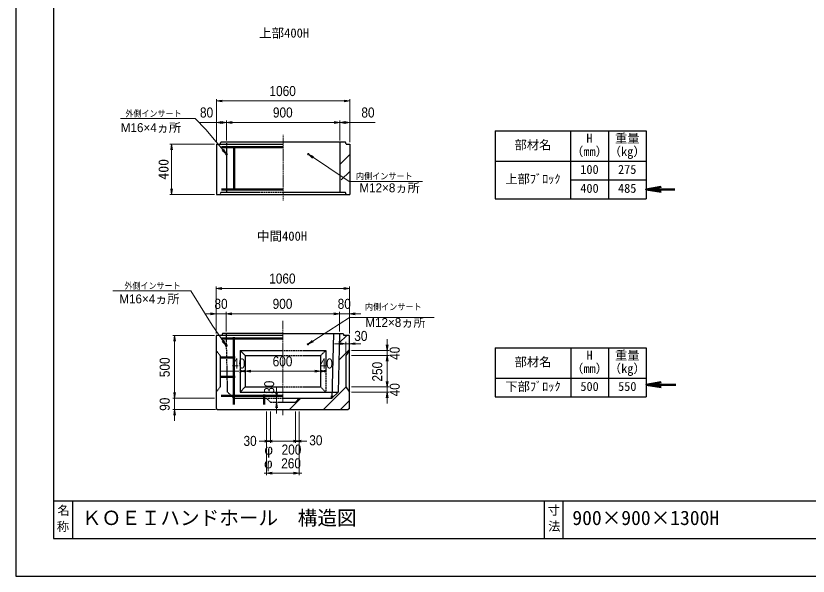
# Model space of a CAD drawing. Units: millimetres, scale not verified. Extents: x -210 to 210, y -148 to 148.
# Drawn here: x -210 to 0, y -148.5 to 0 of the extents above; entities that cross this region are included whole.
import ezdxf
from ezdxf.enums import TextEntityAlignment as Align

# ---------------------------------------------------------------- set-up
doc = ezdxf.new("R2010")
doc.units = ezdxf.units.MM
doc.linetypes.add('USER1', pattern=[12.95, 6.35, -3.175, 0.25, -3.175])
doc.linetypes.add('USER2', pattern=[4.7625, 3.175, -1.5875])
doc.layers.add('0-0', color=7, linetype='Continuous')
for name, color, linetype, lineweight in [('0-1_0', 9, 'Continuous', 25), ('0-2_dims', 2, 'Continuous', 13), ('0-3_pen1実線', 4, 'Continuous', 13), ('0-4_pen2実線', 3, 'Continuous', 13), ('0-5_pen3実線', 7, 'Continuous', 25), ('0-6_pen4実線', 6, 'Continuous', 25), ('0-7_pen1一点', 4, 'USER1', 13), ('0-8_pen2破線', 3, 'USER2', 25), ('0-9_鉄筋１', 7, 'Continuous', 50), ('0-A_鉄筋２', 7, 'Continuous', 50)]:
    doc.layers.add(name, color=color, linetype=linetype, lineweight=lineweight)
doc.styles.add('ＭＳ ゴシック', font='')
doc.styles.add('ＭＳ Ｐゴシック', font='')
doc.styles.get('ＭＳ ゴシック').set_extended_font_data('MS Gothic')
doc.styles.get('ＭＳ Ｐゴシック').set_extended_font_data('MS PGothic')

# ---------------------------------------------------------------- blocks, each defined once
blk = doc.blocks.new('部分図 1')
at = {"layer": '0-1_0'}
blk.add_lwpolyline([(0, 0), (12600, 0), (12600, 8910), (0, 8910)], close=True, dxfattribs=at)
at = {"layer": '0-2_dims'}
for p, q in [((1595.74, 3450.1), (1595.74, 3793.1)), ((2655.74, 3450.1), (2655.74, 3793.1)), ((1595.74, 3778.1), (2655.74, 3778.1)), ((1595.74, 3450.1), (1595.74, 3622.57)), ((1675.74, 3465.1), (1675.74, 3622.57)), ((1675.74, 3465.1), (1675.74, 3622.57)), ((1675.74, 3607.57), (2575.74, 3607.57)), ((2575.74, 3465.1), (2575.74, 3622.57)), ((2575.74, 3465.1), (2575.74, 3622.57)), ((2655.74, 3450.1), (2655.74, 3622.57)), ((1593.63, 1929), (1593.63, 2302.21)), ((2653.63, 2287.21), (1593.63, 2287.21)), ((2653.63, 1929), (2653.63, 2302.21)), ((1593.63, 2086.17), (1503.63, 2086.17)), ((1593.63, 1929), (1593.63, 2101.17)), ((1593.63, 2086.17), (1673.63, 2086.17)), ((1673.63, 1944), (1673.63, 2101.17)), ((1673.63, 1944), (1673.63, 2101.17)), ((1673.63, 2086.17), (1763.63, 2086.17)), ((1673.63, 2086.17), (2573.63, 2086.17)), ((2573.63, 2086.17), (2483.63, 2086.17)), ((2573.63, 1944), (2573.63, 2101.17)), ((2573.63, 1944), (2573.63, 2101.17)), ((2573.63, 2086.17), (2653.63, 2086.17)), ((2653.63, 1929), (2653.63, 2101.17)), ((2653.63, 2086.17), (2743.63, 2086.17)), ((1578.63, 1914), (1247.63, 1914)), ((1262.63, 1414), (1262.63, 1914)), ((2623.63, 1848.11), (2533.63, 1848.11)), ((2623.63, 1769), (2623.63, 1863.11)), ((2623.63, 1848.11), (2653.63, 1848.11)), ((2653.63, 1809), (2653.63, 1863.11)), ((2653.63, 1848.11), (2743.63, 1848.11)), ((2952.38, 1794), (2952.38, 1884)), ((2668.63, 1794), (2967.38, 1794)), ((2952.38, 1754), (2952.38, 1794)), ((2668.63, 1754), (2967.38, 1754)), ((2668.63, 1754), (2967.38, 1754)), ((2952.38, 1754), (2952.38, 1664)), ((2952.38, 1754), (2952.38, 1504)), ((1823.63, 1629), (1823.63, 1644)), ((2423.63, 1629), (2423.63, 1644)), ((2423.63, 1629), (2423.63, 1644)), ((2463.63, 1629), (2463.63, 1644)), ((1783.63, 1629), (1783.63, 1614)), ((1823.63, 1629), (1783.63, 1629)), ((1823.63, 1629), (2423.63, 1629)), ((1823.63, 1629), (1823.63, 1614)), ((2423.63, 1629), (2463.63, 1629)), ((2952.38, 1504), (2952.38, 1594)), ((1262.63, 1414), (1262.63, 1504)), ((2073.63, 1414), (2073.63, 1504)), ((2668.63, 1504), (2967.38, 1504)), ((2668.63, 1504), (2967.38, 1504)), ((2668.63, 1464), (2967.38, 1464)), ((2952.38, 1504), (2952.38, 1464)), ((2952.38, 1464), (2952.38, 1374)), ((1578.63, 1414), (1247.63, 1414)), ((1578.63, 1414), (1247.63, 1414)), ((1262.63, 1414), (1262.63, 1324)), ((2073.63, 1414), (2058.63, 1414)), ((2073.63, 1384), (2073.63, 1414)), ((1588.63, 1324), (1247.63, 1324)), ((1262.63, 1324), (1262.63, 1234)), ((2073.63, 1384), (2058.63, 1384)), ((2073.63, 1384), (2073.63, 1294)), ((1993.63, 1309), (1993.63, 803)), ((1993.63, 1309), (1993.63, 1059)), ((2023.63, 1309), (2023.63, 1059)), ((2023.63, 1309), (2023.63, 1059)), ((2223.63, 1309), (2223.63, 1059)), ((2223.63, 1309), (2223.63, 1059)), ((2253.63, 1309), (2253.63, 1059)), ((2253.63, 1309), (2253.63, 803)), ((2023.63, 1074), (1933.63, 1074)), ((2023.63, 1074), (1993.63, 1074)), ((2023.63, 1074), (2223.63, 1074)), ((2223.63, 1074), (2313.63, 1074)), ((2223.63, 1074), (2253.63, 1074)), ((1993.63, 818), (1973.63, 818)), ((1993.63, 818), (2253.63, 818)), ((2253.63, 818), (2273.63, 818))]:
    blk.add_line(p, q, dxfattribs=at)
at = {"layer": '0-2_dims', "lineweight": 18}
for p, q in [((1426.74, 3637.53), (831.74, 3637.53)), ((1580.74, 3435.1), (1223.74, 3435.1)), ((1238.74, 3435.1), (1238.74, 3035.1)), ((2683.74, 3139.1), (3232.17, 3139.1)), ((1580.74, 3035.1), (1223.74, 3035.1)), ((1391.88, 2268.43), (770.41, 2268.43)), ((2710.69, 2056.8), (3327.16, 2056.8)), ((1633.63, 1629), (1773.63, 1629))]:
    blk.add_line(p, q, dxfattribs=at)
at = {"layer": '0-2_dims', "lineweight": 50}
for p, q in [((5011.43, 3075.38), (5240, 3075.38)), ((5012, 1522.5), (5248, 1522.5))]:
    blk.add_line(p, q, dxfattribs=at)
at = {"layer": '0-2_dims'}
for points in [[(1640.74, 3785.6), (1595.74, 3778.1), (1640.74, 3770.6)], [(2610.74, 3770.6), (2655.74, 3778.1), (2610.74, 3785.6)], [(1675.74, 3355.1), (1509.74, 3551.01), (1426.74, 3637.53)], [(1675.74, 3607.57), (1595.74, 3607.57), (1464.2, 3607.57)], [(1640.74, 3615.07), (1595.74, 3607.57), (1640.74, 3600.07)], [(1630.74, 3600.07), (1675.74, 3607.57), (1630.74, 3615.07)], [(1720.74, 3615.07), (1675.74, 3607.57), (1720.74, 3600.07)], [(2530.74, 3600.07), (2575.74, 3607.57), (2530.74, 3615.07)], [(2620.74, 3615.07), (2575.74, 3607.57), (2620.74, 3600.07)], [(2575.74, 3607.57), (2655.74, 3607.57), (2856.57, 3607.57)], [(2610.74, 3600.07), (2655.74, 3607.57), (2610.74, 3615.07)], [(1640.93, 3384.58), (1675.74, 3355.1), (1652.37, 3394.28)], [(2367.34, 3336.37), (2325.74, 3355.1), (2359.02, 3323.89)], [(2325.74, 3355.1), (2649.74, 3139.1), (2684.46, 3139.1)], [(1673.63, 1834), (1561.6, 1994.29), (1391.88, 2268.43)], [(1638.63, 2294.71), (1593.63, 2287.21), (1638.63, 2279.71)], [(2608.63, 2279.71), (2653.63, 2287.21), (2608.63, 2294.71)], [(1548.63, 2078.67), (1593.63, 2086.17), (1548.63, 2093.67)], [(1718.63, 2093.67), (1673.63, 2086.17), (1718.63, 2078.67)], [(1718.63, 2093.67), (1673.63, 2086.17), (1718.63, 2078.67)], [(2528.63, 2078.67), (2573.63, 2086.17), (2528.63, 2093.67)], [(2528.63, 2078.67), (2573.63, 2086.17), (2528.63, 2093.67)], [(2698.63, 2093.67), (2653.63, 2086.17), (2698.63, 2078.67)], [(2323.63, 1844), (2653.63, 2056.8), (2710.69, 2056.8)], [(1270.13, 1869), (1262.63, 1914), (1255.13, 1869)], [(1641.71, 1866.59), (1673.63, 1834), (1654, 1875.18)], [(2357.39, 1874.69), (2323.63, 1844), (2365.52, 1862.08)], [(2578.63, 1840.61), (2623.63, 1848.11), (2578.63, 1855.61)], [(2698.63, 1855.61), (2653.63, 1848.11), (2698.63, 1840.61)], [(2944.88, 1839), (2952.38, 1794), (2959.88, 1839)], [(2959.88, 1709), (2952.38, 1754), (2944.88, 1709)], [(2959.88, 1709), (2952.38, 1754), (2944.88, 1709)], [(1778.63, 1621.5), (1823.63, 1629), (1778.63, 1636.5)], [(1828.63, 1636.5), (1783.63, 1629), (1828.63, 1621.5)], [(1868.63, 1636.5), (1823.63, 1629), (1868.63, 1621.5)], [(2378.63, 1621.5), (2423.63, 1629), (2378.63, 1636.5)], [(2418.63, 1621.5), (2463.63, 1629), (2418.63, 1636.5)], [(2468.63, 1636.5), (2423.63, 1629), (2468.63, 1621.5)], [(2944.88, 1549), (2952.38, 1504), (2959.88, 1549)], [(2944.88, 1549), (2952.38, 1504), (2959.88, 1549)], [(1255.13, 1459), (1262.63, 1414), (1270.13, 1459)], [(1255.13, 1459), (1262.63, 1414), (1270.13, 1459)], [(2066.13, 1459), (2073.63, 1414), (2081.13, 1459)], [(2959.88, 1419), (2952.38, 1464), (2944.88, 1419)], [(1270.13, 1279), (1262.63, 1324), (1255.13, 1279)], [(2081.13, 1339), (2073.63, 1384), (2066.13, 1339)], [(1978.63, 1066.5), (2023.63, 1074), (1978.63, 1081.5)], [(1978.63, 1066.5), (2023.63, 1074), (1978.63, 1081.5)], [(2038.63, 1081.5), (1993.63, 1074), (2038.63, 1066.5)], [(2208.63, 1066.5), (2253.63, 1074), (2208.63, 1081.5)], [(2268.63, 1081.5), (2223.63, 1074), (2268.63, 1066.5)], [(2268.63, 1081.5), (2223.63, 1074), (2268.63, 1066.5)], [(2038.63, 825.5), (1993.63, 818), (2038.63, 810.5)], [(2208.63, 810.5), (2253.63, 818), (2208.63, 825.5)]]:
    blk.add_lwpolyline(points, dxfattribs=at)
at = {"layer": '0-2_dims', "lineweight": 18}
for points in [[(1246.24, 3390.1), (1238.74, 3435.1), (1231.24, 3390.1)], [(1231.24, 3080.1), (1238.74, 3035.1), (1246.24, 3080.1)]]:
    blk.add_lwpolyline(points, dxfattribs=at)
at = {"layer": '0-2_dims', "lineweight": 50}
for points in [[(5131.43, 3095.38), (5011.43, 3075.38), (5131.43, 3055.38)], [(5132, 1542.5), (5012, 1522.5), (5132, 1502.5)]]:
    blk.add_lwpolyline(points, dxfattribs=at)
at = {"layer": '0-3_pen1実線'}
for p, q in [((2575.74, 3273.34), (2655.74, 3353.34)), ((2587.2, 3150.1), (2655.74, 3218.63)), ((2572.03, 1854.53), (2631.5, 1914)), ((2569.07, 1716.87), (2653.63, 1801.43)), ((2445.61, 1324), (2624.48, 1502.87)), ((2176.21, 1324), (2266.21, 1414)), ((2580.32, 1324), (2653.63, 1397.32))]:
    blk.add_line(p, q, dxfattribs=at)
at = {"layer": '0-4_pen2実線'}
for centre, radius in [((1675.74, 3355.1), 8), ((2325.74, 3355.1), 6), ((1673.63, 1834), 8), ((2323.63, 1844), 6)]:
    blk.add_circle(centre, radius, dxfattribs=at)
at = {"layer": '0-5_pen3実線'}
for p, q in [((4411.43, 3540.38), (4411.43, 3000.38)), ((4711.43, 3540.38), (4711.43, 3000.38)), ((1595.74, 3435.1), (2125.74, 3435.1)), ((1595.74, 3435.1), (1595.74, 3035.1)), ((1625.74, 3435.1), (1630.74, 3450.1)), ((2620.74, 3450.1), (1630.74, 3450.1)), ((2575.74, 3450.1), (2575.74, 3050.1)), ((2625.74, 3435.1), (2620.74, 3450.1)), ((3811.43, 3300.38), (5011.43, 3300.38)), ((4411.43, 3150.38), (5011.43, 3150.38)), ((1595.74, 3035.1), (2655.74, 3035.1)), ((2620.74, 3050.1), (2125.74, 3050.1)), ((2625.74, 3035.1), (2620.74, 3050.1)), ((1593.63, 1914), (1593.63, 1334)), ((2123.63, 1914), (1593.63, 1914)), ((1643.63, 1929), (1638.63, 1914)), ((2524.71, 1929), (2513.63, 1414)), ((2573.63, 1929), (2563.63, 1464)), ((2603.63, 1929), (2608.63, 1914)), ((2653.63, 1914), (2608.63, 1914)), ((2653.63, 1914), (2608.63, 1914)), ((2653.63, 1334), (2653.63, 1914)), ((1783.63, 1794), (1783.63, 1464)), ((1783.63, 1794), (1823.63, 1754)), ((1783.63, 1794), (2123.63, 1794)), ((2653.63, 1794), (2623.63, 1754)), ((4412, 1815), (4412, 1425)), ((4712, 1815), (4712, 1425)), ((1823.63, 1754), (1823.63, 1504)), ((1823.63, 1754), (2123.63, 1754)), ((3812, 1575), (5012, 1575)), ((1823.63, 1504), (1783.63, 1464)), ((1783.63, 1464), (2563.63, 1464)), ((1823.63, 1504), (2123.63, 1504)), ((2563.63, 1464), (2513.63, 1414)), ((2123.63, 1414), (2513.63, 1414)), ((2123.63, 1414), (2513.63, 1414)), ((2223.63, 1384), (2253.63, 1414)), ((1593.63, 1334), (1603.63, 1324)), ((1603.63, 1324), (2643.63, 1324)), ((2123.63, 1384), (2223.63, 1384)), ((2123.63, 1384), (2223.63, 1384)), ((2653.63, 1334), (2643.63, 1324)), ((450, 600), (450, 300)), ((4350, 600), (4350, 300))]:
    blk.add_line(p, q, dxfattribs=at)
for points in [[(2625.74, 3435.1), (2655.74, 3435.1), (2655.74, 3035.1)], [(2123.63, 1929), (1643.63, 1929), (1638.63, 1914)], [(2123.63, 1929), (2603.63, 1929), (2608.63, 1914)], [(2623.63, 1754), (2623.63, 1504), (2653.63, 1464)]]:
    blk.add_lwpolyline(points, dxfattribs=at)
at = {"layer": '0-6_pen4実線'}
for p, q in [((3811.43, 3540.38), (5011.43, 3540.38)), ((3811.43, 3540.38), (3811.43, 3000.38)), ((5011.43, 3540.38), (5011.43, 3000.38)), ((3811.43, 3000.38), (5011.43, 3000.38)), ((3812, 1815), (5012, 1815)), ((3812, 1815), (3812, 1425)), ((5012, 1815), (5012, 1425)), ((3812, 1425), (5012, 1425)), ((300, 600), (12300, 600)), ((4200, 600), (4200, 300))]:
    blk.add_line(p, q, dxfattribs=at)
blk.add_lwpolyline([(300, 300), (12300, 300), (12300, 8610), (300, 8610)], close=True, dxfattribs=at)
at = {"layer": '0-7_pen1一点'}
for p, q in [((2125.74, 3508.81), (2125.74, 2987.1)), ((2123.63, 2029), (2123.63, 1384)), ((2123.63, 1324), (2123.63, 1278.58))]:
    blk.add_line(p, q, dxfattribs=at)
at = {"layer": '0-8_pen2破線'}
for p, q in [((1675.74, 3450.1), (1675.74, 3050.1)), ((1625.74, 3035.1), (1630.74, 3050.1)), ((2125.74, 3050.1), (1630.74, 3050.1)), ((1593.63, 1794), (1623.63, 1754)), ((2123.63, 1794), (2463.63, 1794)), ((2463.63, 1794), (2423.63, 1754)), ((2463.63, 1794), (2463.63, 1464)), ((1623.63, 1754), (1623.63, 1504)), ((2123.63, 1754), (2423.63, 1754)), ((2423.63, 1754), (2423.63, 1504)), ((1623.63, 1504), (1593.63, 1464)), ((2123.63, 1504), (2423.63, 1504)), ((2423.63, 1504), (2463.63, 1464)), ((1733.63, 1414), (2123.63, 1414)), ((2023.63, 1384), (1993.63, 1414)), ((2023.63, 1384), (2123.63, 1384))]:
    blk.add_line(p, q, dxfattribs=at)
blk.add_lwpolyline([(1733.63, 1414), (1683.63, 1464), (1673.63, 1929)], dxfattribs=at)
at = {"layer": '0-9_鉄筋１'}
for p, q in [((1735.74, 3420.1), (1735.74, 3065.1)), ((1735.74, 3410.1), (2125.74, 3410.1)), ((1735.74, 3075.1), (2125.74, 3075.1)), ((1733.63, 1899), (1733.63, 1404)), ((1733.63, 1889), (2123.63, 1889)), ((1733.63, 1434), (2123.63, 1434)), ((1973.63, 1444), (1973.63, 1404)), ((2513.63, 1434), (2513.63, 1414))]:
    blk.add_line(p, q, dxfattribs=at)
at = {"layer": '0-A_鉄筋２'}
for p, q in [((1735.74, 3410.1), (1635.74, 3410.1)), ((1735.74, 3075.1), (1635.74, 3075.1)), ((1733.63, 1889), (1633.63, 1889)), ((1743.63, 1739), (1633.63, 1739)), ((1743.63, 1584), (1633.63, 1584)), ((1733.63, 1434), (1633.63, 1434)), ((1733.63, 1404), (1733.63, 1364)), ((1973.63, 1404), (1973.63, 1364)), ((2513.63, 1434), (2514.06, 1434))]:
    blk.add_line(p, q, dxfattribs=at)
at = {"layer": '0-2_dims', "color": 7, "style": 'ＭＳ Ｐゴシック', "width": 0.9}
for s, height, p in [('1060', 79.98, (2016.65, 3793.1)), ('80', 79.98, (1464.2, 3622.57)), ('900', 79.98, (2043.92, 3622.57)), ('80', 79.98, (2747.47, 3622.57)), ('外側インサート', 50.68, (871.08, 3637.53)), ('内側インサート', 51.2, (2704.06, 3139.1)), ('1060', 79.98, (2014.54, 2302.21)), ('外側インサート', 50.68, (863.48, 2268.43)), ('80', 79.98, (1579.09, 2101.17)), ('900', 79.98, (2041.82, 2101.17)), ('80', 79.98, (2559.09, 2101.17)), ('内側インサート', 51.2, (2775.52, 2100.21)), ('30', 79.98, (2690.87, 1846.07)), ('40', 79.98, (1719.48, 1626.95)), ('600', 79.98, (2041.82, 1644)), ('40', 79.98, (2415.55, 1626.95)), ('30', 79.98, (1810.09, 1011.45)), ('30', 79.98, (2333.09, 1016.45)), ('200', 79.98, (2113, 942.45)), ('260', 79.98, (2110, 833))]:
    blk.add_text(s, height=height, dxfattribs=at).set_placement(p, align=Align.BOTTOM_LEFT)
at = {"layer": '0-2_dims', "color": 7, "style": 'ＭＳ Ｐゴシック'}
for s, height, p in [('M16×4ヵ所', 70.81, (834.34, 3509.57)), ('M12×8ヵ所', 70.81, (2731.78, 3031.1)), ('M16×4ヵ所', 70.81, (822.67, 2147.71)), ('M12×8ヵ所', 70.81, (2778.96, 1960.21)), ('φ', 79.98, (1976.63, 942.45)), ('φ', 79.98, (1973.63, 833))]:
    blk.add_text(s, height=height, dxfattribs=at).set_placement(p, align=Align.BOTTOM_LEFT)
at = {"layer": '0-2_dims', "color": 7, "style": 'ＭＳ ゴシック'}
blk.add_text('400', height=80.65, rotation=90, dxfattribs=at).set_placement((1238.24, 3152.6), align=Align.BOTTOM_LEFT)
at = {"layer": '0-2_dims', "color": 7, "style": 'ＭＳ Ｐゴシック', "width": 0.9}
for s, p in [('40', (3076.47, 1719.45)), ('500', (1247.63, 1582.18)), ('250', (2937.38, 1547.18)), ('30', (2078.18, 1449.45)), ('40', (3076.47, 1429.45)), ('90', (1247.63, 1314.45))]:
    blk.add_text(s, height=79.98, rotation=90, dxfattribs=at).set_placement(p, align=Align.BOTTOM_LEFT)
at = {"layer": '0-5_pen3実線', "style": 'ＭＳ ゴシック'}
for s, height, p in [('上部400H', 73.31, (1933, 4260)), ('部材名', 71.47, (3965.2, 3371.64)), ('H', 71.47, (4537.05, 3424.13)), ('重量', 71.47, (4763.95, 3424.14)), ('（mm）', 71.49, (4415.16, 3319.12)), ('（kg）', 71.49, (4715.16, 3319.12)), ('100', 71.47, (4488.31, 3176.64)), ('275', 71.45, (4788.34, 3176.65)), ('上部ﾌﾞﾛｯｸ', 71.48, (3892.07, 3101.63)), ('400', 71.46, (4488.32, 3026.65)), ('485', 71.43, (4788.35, 3026.66)), ('中間400H', 73.31, (1916.74, 2645.1)), ('H', 71.47, (4537.63, 1698.75)), ('重量', 71.47, (4764.52, 1698.76)), ('部材名', 71.47, (3965.77, 1646.26)), ('（mm）', 71.49, (4415.73, 1593.74)), ('（kg）', 71.49, (4715.73, 1593.74)), ('下部ﾌﾞﾛｯｸ', 71.48, (3892.64, 1451.25)), ('500', 71.47, (4488.89, 1451.26)), ('550', 71.47, (4788.89, 1451.26)), ('名', 71.47, (330.86, 466.05)), ('寸', 71.38, (4229.1, 466.63)), ('ＫＯＥＩハンドホール\u3000構造図', 114.4, (525, 372)), ('900×900×1300H', 114.4, (4425, 372)), ('法', 71.44, (4232.55, 339.37)), ('称', 71.43, (325.72, 337.31))]:
    blk.add_text(s, height=height, dxfattribs=at).set_placement(p, align=Align.BOTTOM_LEFT)

msp = doc.modelspace()

# ---------------------------------------------------------------- block references
at = {"layer": '0-0', "xscale": 0.0333333, "yscale": 0.0333333}
msp.add_blockref('部分図 1', (-210, -148.5), dxfattribs=at)

doc.saveas('drawing.dxf')
